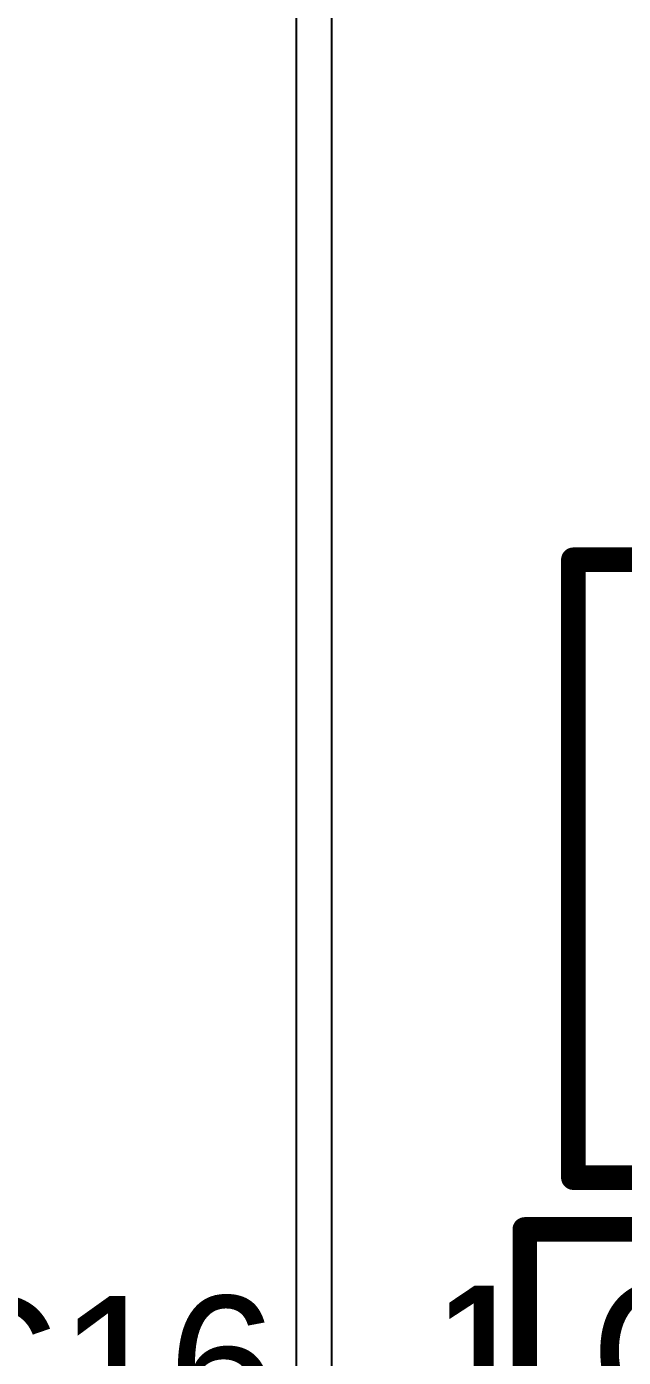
# Model space of a CAD drawing. Header units: inches. Extents: x -18 to 237, y -41 to 211.
# Drawn here: x 40.26 to 44.58, y 95.34 to 104.98 of the extents above; entities that cross this region are included whole.
import ezdxf

# ---------------------------------------------------------------- set-up
doc = ezdxf.new("R2010")
doc.units = ezdxf.units.IN
doc.layers.add('Top Layer', color=1, linetype='Continuous')
doc.layers.add('Top Overlay', color=2, linetype='Continuous')
doc.styles.add('Arial', font='', dxfattribs={"height": 0.2})
doc.styles.add('Arial_Bold', font='', dxfattribs={"height": 0.2})
doc.styles.get('Arial').set_extended_font_data('Arial')
doc.styles.get('Arial_Bold').set_extended_font_data('Arial', bold=True)

msp = doc.modelspace()

# ---------------------------------------------------------------- linework, layer by layer
at = {"layer": 'Top Layer'}
for p, q in [((42.2148, 105.1844), (42.2148, 84.7628)), ((42.4738, 84.7628), (42.4738, 105.1844))]:
    msp.add_line(p, q, dxfattribs=at)
at = {"layer": 'Top Overlay'}
for points in [[(44.2214, 101.1204, 0.1778, 0.1778, 0), (46.0502, 101.1204, 0.1778, 0.1778, 0)], [(44.2214, 96.6439, 0.1778, 0.1778, 0), (44.2214, 101.1204, 0.1778, 0.1778, 0)], [(44.2214, 96.6439, 0.1778, 0.1778, 0), (46.0502, 96.6439, 0.1778, 0.1778, 0)], [(43.8697, 96.269, 0.1778, 0.1778, 0), (46.5113, 96.269, 0.1778, 0.1778, 0)], [(43.8697, 94.8318, 0.1778, 0.1778, 0), (43.8697, 96.269, 0.1778, 0.1778, 0)]]:
    msp.add_lwpolyline(points, format="xyseb", dxfattribs=at)
for points in [[(44.177, 101.1204, 0.0889, 0.0889, 1), (44.2659, 101.1204, 0.0889, 0.0889, 1)], [(44.177, 101.1204, 0.0889, 0.0889, 1), (44.2659, 101.1204, 0.0889, 0.0889, 1)], [(44.177, 96.6439, 0.0889, 0.0889, 1), (44.2659, 96.6439, 0.0889, 0.0889, 1)], [(44.177, 96.6439, 0.0889, 0.0889, 1), (44.2659, 96.6439, 0.0889, 0.0889, 1)], [(43.8252, 96.269, 0.0889, 0.0889, 1), (43.9141, 96.269, 0.0889, 0.0889, 1)], [(43.8252, 96.269, 0.0889, 0.0889, 1), (43.9141, 96.269, 0.0889, 0.0889, 1)]]:
    msp.add_lwpolyline(points, format="xyseb", close=True, dxfattribs=at)

# ---------------------------------------------------------------- texts
for s, height, style, p in [('1', 0.762, 'Arial_Bold', (43.2504, 95.1001)), ('C2', 1.016, 'Arial', (44.3441, 94.8722)), ('C16', 1.016, 'Arial', (39.472, 94.7706))]:
    msp.add_text(s, height=height, dxfattribs=dict(at, style=style)).set_placement(p)

doc.saveas('drawing.dxf')
